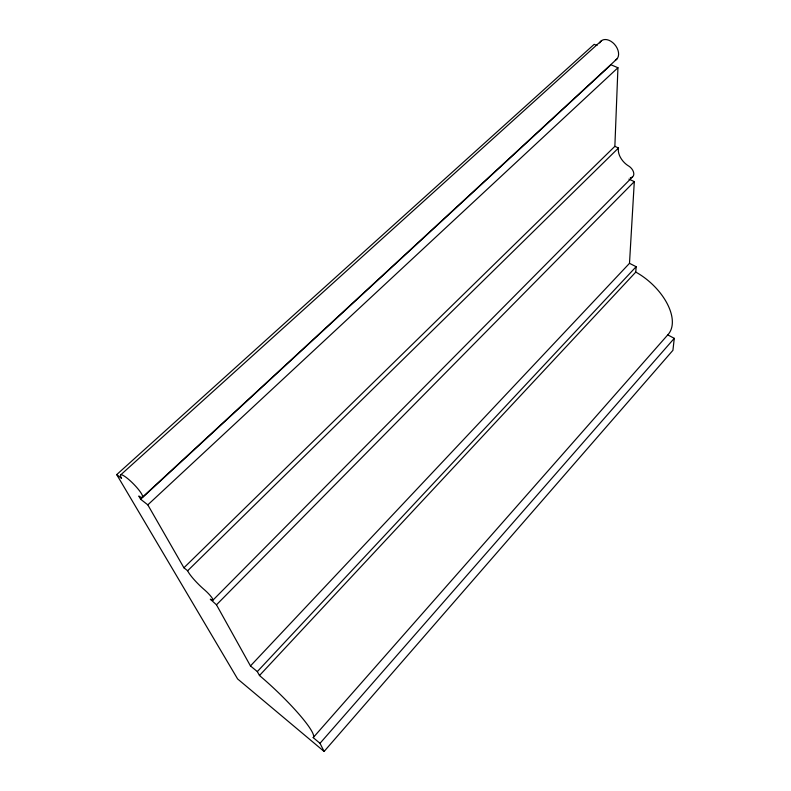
<?xml version="1.0" encoding="UTF-8"?>
<svg xmlns="http://www.w3.org/2000/svg" width="791" height="791" viewBox="0 0 791 791"><rect width="100%" height="100%" fill="white"/><g stroke="black" fill="none" stroke-linecap="round" stroke-linejoin="round"><path stroke-width="1.19" d="M183.917 567.78L614.864 146.345L617.939 67.739L610.968 64.783L140.65 499.25L147.808 504.856L183.917 567.78L187.635 570.766A19.755 3.391 44.5 0 0 197.503 583.254L199.302 585.063A19.755 3.391 44.5 0 0 204.81 590.096A9.769 1.641 44.4 0 1 212.433 598.49A9.769 1.641 44.4 0 1 210.287 599.192L216.477 604.808L250.46 665.923L257.322 671.589L259.478 675.514A58.939 8.503 43.6 0 1 313.196 737.617L320.009 743.313L324.102 751.45L672.923 350.314L674.278 338.34L667.752 334.88A47.806 27.003 41.8 0 0 635.786 272.084L636.142 266.705L629.498 263.324L634.303 181.623L628.924 179.092M320.009 743.313L674.278 338.34M313.196 737.617L667.752 334.88M259.478 675.514L635.786 272.084M257.322 671.589L636.142 266.705M250.46 665.923L629.498 263.324M216.477 604.808L634.303 181.623M212.799 600.3L632.464 176.996M187.635 570.766L618.483 148.006L614.864 146.345M147.808 504.856L617.939 67.739M142.588 497.074L616.921 58.989M120.825 474.768L601.595 40.598M324.102 751.45L237.607 678.935L116.722 474.61L594.189 44.316L597.037 45.502M116.722 474.61L121.567 478.377A15.632 2.887 45.6 0 1 125.779 477.121A15.632 2.887 45.6 0 1 140.561 492.269A15.632 2.887 45.6 0 1 138.791 496.036L140.65 499.25M630.318 177.718A7.692 4.914 45.7 0 0 633.769 173.278A7.692 4.914 45.7 0 0 628.944 166.189A15.484 10.046 46.2 0 1 624.287 162.56L622.932 161.077A15.484 10.046 46.2 0 1 618.483 148.006M599.647 42.961A12.013 8.207 51.8 0 1 614.419 44.207A12.013 8.207 51.8 0 1 615.329 60.235"/></g></svg>
